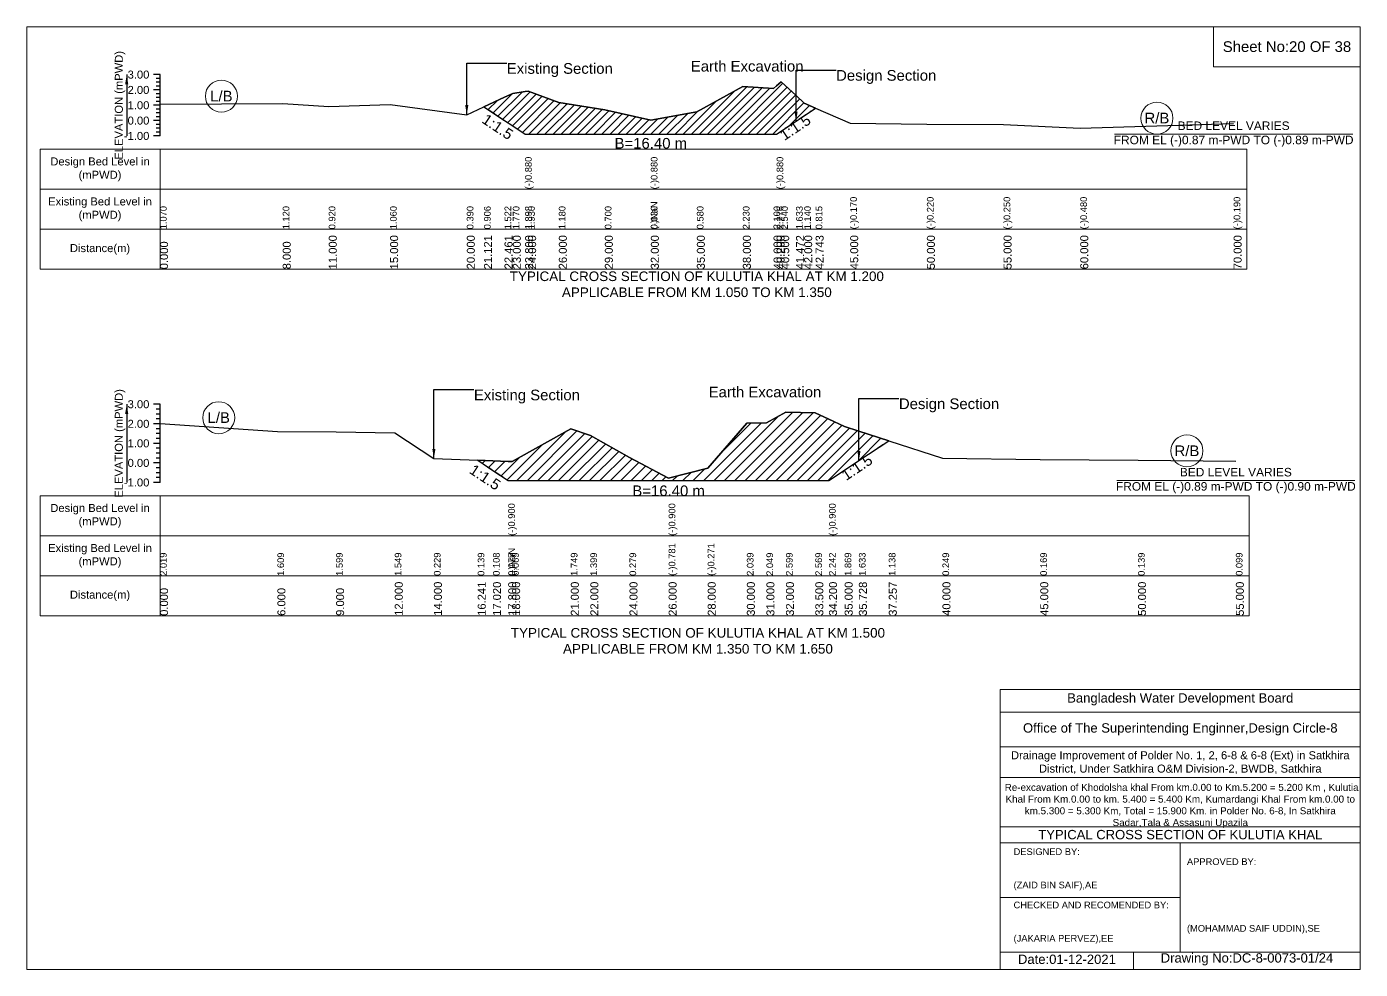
# Model space of a CAD drawing. Header units: inches. Extents: x 93000 to 476000, y -4242 to 0.
# Drawn here: x 290000 to 296000, y -4242 to 0 of the extents above; entities that cross this region are included whole.
import ezdxf

# ---------------------------------------------------------------- set-up
doc = ezdxf.new("R2010")
doc.units = ezdxf.units.IN
doc.header["$LTSCALE"] = 7
doc.header["$MEASUREMENT"] = 0
doc.linetypes.add('DASHED', pattern=[0.75, 0.5, -0.25])
for name, color, linetype, lineweight in [('Cross section Data Border', 7, 'Continuous', 9), ('Cross Section Labels', 7, 'Continuous', 9), ('Design_Bed_Level for Xsection', 7, 'DASHED', 25), ('Existing_Bed_Level for Xsection', 7, 'Continuous', 25), ('Long Section Labels', 7, 'Continuous', 9)]:
    doc.layers.add(name, color=color, linetype=linetype, lineweight=lineweight)
doc.styles.get("Standard").update_dxf_attribs({"font": 'arial.ttf'})
doc.dimstyles.get("Standard").update_dxf_attribs({"dimtxt": 0.18, "dimasz": 0.18, "dimexe": 0.18, "dimexo": 0.0625, "dimgap": 0.09, "dimtad": 0, "dimtih": 1, "dimtoh": 1, "dimdec": 4, "dimzin": 0, "dimdsep": 46, "dimtxsty": 'Standard', "dimcen": 0.09, "dimadec": 0, "dimazin": 0, "dimtfac": 1, "dimtdec": 4, "dimtofl": 0, "dimtmove": 0, "dimatfit": 3, "dimfxl": 1, "dimtolj": 1, "dimtzin": 0, "dimarcsym": 0})

msp = doc.modelspace()

# ---------------------------------------------------------------- hatches: boundary and pattern name
at = {"layer": 'Existing_Bed_Level for Xsection'}
h = msp.add_hatch(dxfattribs=at)
h.set_pattern_fill('ANSI31', color=256, scale=207, style=0)
h.paths.add_polyline_path([(292057.4, -360.4), (292149.8, -422), (292187, -446.8), (292242.2, -483.6), (292256, -483.6), (292394, -483.6), (292601, -483.6), (292808, -483.6), (293015, -483.6), (293222, -483.6), (293360, -483.6), (293373.8, -483.6), (293394.5, -469.8), (293461.5, -425.1), (293498, -400.8), (293549.3, -366.6), (293498, -344.2), (293461.5, -310.2), (293394.5, -247.6), (293373.8, -265.8), (293360, -278), (293222, -269), (293015, -382.9), (292808, -420.8), (292601, -374.6), (292394, -341.5), (292256, -289.7), (292242.2, -291.9), (292187, -300.8), (292149.8, -317.9)])
h = msp.add_hatch(dxfattribs=at)
h.set_pattern_fill('ANSI31', color=256, scale=264, style=0)
h.paths.add_polyline_path([(292029.2, -1951), (292097.8, -1996.7), (292166.4, -2042.5), (292184, -2042.5), (292448, -2042.5), (292536, -2042.5), (292712, -2042.5), (292888, -2042.5), (293064, -2042.5), (293240, -2042.5), (293328, -2042.5), (293416, -2042.5), (293548, -2042.5), (293609.6, -2042.5), (293680, -1995.5), (293744.1, -1952.8), (293878.6, -1863.1), (293744.1, -1819.6), (293680, -1798.8), (293609.6, -1765.9), (293548, -1737.2), (293416, -1734.6), (293328, -1783), (293240, -1783.8), (293064, -1987.1), (292888, -2032), (292712, -1938.7), (292536, -1840.2), (292448, -1809.4), (292184, -1957.2), (292166.4, -1956.5), (292097.8, -1953.8)])

# ---------------------------------------------------------------- linework, layer by layer
at = {"layer": 'Cross section Data Border'}
for points in [[(290000, 0), (296000, 0), (296000, -4242), (290000, -4242)], [(295340, 0), (296000, 0), (296000, -180), (295340, -180)], [(290060, -551.9), (295490, -551.9), (295490, -1091.9), (290060, -1091.9)], [(290060, -2111.3), (295500, -2111.3), (295500, -2651.3), (290060, -2651.3)]]:
    msp.add_lwpolyline(points, close=True, dxfattribs=at)
for points in [[(290600, -551.9), (290600, -1091.9)], [(290060, -731.9), (295490, -731.9)], [(290060, -911.9), (295490, -911.9)], [(290600, -2111.3), (290600, -2651.3)], [(290060, -2291.3), (295500, -2291.3)], [(290060, -2471.3), (295500, -2471.3)], [(294380, -4242), (294380, -2982), (296000, -2982)], [(294380, -3084), (296000, -3084)], [(294380, -3240), (296000, -3240)], [(294380, -3378), (296000, -3378)], [(294380, -3600), (296000, -3600)], [(294380, -3672), (296000, -3672)], [(295190, -3672), (295190, -4164)], [(294380, -3918), (295190, -3918)], [(294380, -4164), (296000, -4164)], [(294980, -4164), (294980, -4242)]]:
    msp.add_lwpolyline(points, dxfattribs=at)
at = {"layer": 'Cross Section Labels'}
for points in [[(294894.2, -483.6), (295965.8, -483.6)], [(294904.2, -2042.5), (295975.8, -2042.5)]]:
    msp.add_lwpolyline(points, dxfattribs=at)
for centre in [(290876, -312.8), (295085, -411.5), (290864, -1759.6), (295220, -1908.8)]:
    msp.add_circle(centre, 72, dxfattribs=at)
at = {"layer": 'Design_Bed_Level for Xsection'}
for points in [[(292057.4, -360.4), (292149.8, -422), (292242.2, -483.6), (292808, -483.6), (293373.8, -483.6), (293461.5, -425.1), (293549.3, -366.6)], [(292029.2, -1951), (292097.8, -1996.7), (292166.4, -2042.5), (292888, -2042.5), (293609.6, -2042.5), (293744.1, -1952.8), (293878.6, -1863.1)]]:
    msp.add_lwpolyline(points, dxfattribs=at)
at = {"layer": 'Existing_Bed_Level for Xsection'}
for points in [[(290600, -215.9), (290570, -215.9)], [(290600, -233.1), (290582, -233.1)], [(290600, -491.9), (290600, -422.9), (290600, -353.9), (290600, -284.9), (290600, -215.9)], [(290600, -284.9), (290570, -284.9)], [(290600, -250.4), (290582, -250.4)], [(290600, -267.6), (290582, -267.6)], [(290600, -349.1), (291152, -345.6), (291359, -359.4), (291635, -349.7), (291980, -396), (292057.4, -360.4), (292149.8, -317.9), (292187, -300.8), (292242.2, -291.9), (292242.2, -291.9), (292256, -289.7), (292394, -341.5), (292601, -374.6), (292808, -420.8), (292808, -420.8), (293015, -382.9), (293222, -269), (293360, -278), (293373.8, -265.8), (293373.8, -265.8), (293394.5, -247.6), (293461.5, -310.2), (293498, -344.2), (293549.3, -366.6), (293705, -434.6), (294050, -438.1), (294395, -440.1), (294740, -456), (295430, -436)], [(290600, -353.9), (290570, -353.9)], [(290600, -302.1), (290582, -302.1)], [(290600, -319.4), (290582, -319.4)], [(290600, -336.6), (290582, -336.6)], [(290600, -371.1), (290582, -371.1)], [(290600, -388.4), (290582, -388.4)], [(290600, -405.6), (290582, -405.6)], [(290600, -422.9), (290570, -422.9)], [(290600, -440.1), (290582, -440.1)], [(290600, -457.4), (290582, -457.4)], [(290600, -474.6), (290582, -474.6)], [(290600, -491.9), (290570, -491.9)], [(290600, -1699.3), (290570, -1699.3)], [(290600, -1721.3), (290582, -1721.3)], [(290600, -2051.3), (290600, -1963.3), (290600, -1875.3), (290600, -1787.3), (290600, -1699.3)], [(290600, -1785.6), (291128, -1821.7), (291392, -1822.6), (291656, -1827), (291832, -1943.1), (292029.2, -1951), (292097.8, -1953.8), (292166.4, -1956.5), (292166.4, -1956.5), (292184, -1957.2), (292448, -1809.4), (292536, -1840.2), (292712, -1938.7), (292888, -2032), (292888, -2032), (293064, -1987.1), (293240, -1783.8), (293328, -1783), (293416, -1734.6), (293548, -1737.2), (293609.6, -1765.9), (293609.6, -1765.9), (293680, -1798.8), (293744.1, -1819.6), (293878.6, -1863.1), (294120, -1941.4), (294560, -1948.4), (295000, -1951), (295440, -1954.6)], [(290600, -1787.3), (290570, -1787.3)], [(290600, -1743.3), (290582, -1743.3)], [(290600, -1765.3), (290582, -1765.3)], [(290600, -1809.3), (290582, -1809.3)], [(290600, -1831.3), (290582, -1831.3)], [(290600, -1853.3), (290582, -1853.3)], [(290600, -1875.3), (290570, -1875.3)], [(290600, -1897.3), (290582, -1897.3)], [(290600, -1919.3), (290582, -1919.3)], [(290600, -1963.3), (290570, -1963.3)], [(290600, -1941.3), (290582, -1941.3)], [(290600, -1985.3), (290582, -1985.3)], [(290600, -2007.3), (290582, -2007.3)], [(290600, -2029.3), (290582, -2029.3)], [(290600, -2051.3), (290570, -2051.3)]]:
    msp.add_lwpolyline(points, dxfattribs=at)
for points in [[(292057.4, -360.4), (292057.4, -360.4), (292149.8, -422), (292187, -446.8), (292242.2, -483.6), (292242.2, -483.6), (292256, -483.6), (292394, -483.6), (292601, -483.6), (292808, -483.6), (292808, -483.6), (293015, -483.6), (293222, -483.6), (293360, -483.6), (293373.8, -483.6), (293373.8, -483.6), (293394.5, -469.8), (293461.5, -425.1), (293498, -400.8), (293549.3, -366.6), (293549.3, -366.6), (293549.3, -366.6), (293498, -344.2), (293461.5, -310.2), (293394.5, -247.6), (293373.8, -265.8), (293373.8, -265.8), (293360, -278), (293222, -269), (293015, -382.9), (292808, -420.8), (292808, -420.8), (292601, -374.6), (292394, -341.5), (292256, -289.7), (292242.2, -291.9), (292242.2, -291.9), (292187, -300.8), (292149.8, -317.9), (292057.4, -360.4)], [(292029.2, -1951), (292029.2, -1951), (292097.8, -1996.7), (292166.4, -2042.5), (292166.4, -2042.5), (292184, -2042.5), (292448, -2042.5), (292536, -2042.5), (292712, -2042.5), (292888, -2042.5), (292888, -2042.5), (293064, -2042.5), (293240, -2042.5), (293328, -2042.5), (293416, -2042.5), (293548, -2042.5), (293609.6, -2042.5), (293609.6, -2042.5), (293680, -1995.5), (293744.1, -1952.8), (293878.6, -1863.1), (293878.6, -1863.1), (293878.6, -1863.1), (293744.1, -1819.6), (293680, -1798.8), (293609.6, -1765.9), (293609.6, -1765.9), (293548, -1737.2), (293416, -1734.6), (293328, -1783), (293240, -1783.8), (293064, -1987.1), (292888, -2032), (292888, -2032), (292712, -1938.7), (292536, -1840.2), (292448, -1809.4), (292184, -1957.2), (292166.4, -1956.5), (292166.4, -1956.5), (292097.8, -1953.8), (292029.2, -1951)]]:
    msp.add_lwpolyline(points, close=True, dxfattribs=at)

# ---------------------------------------------------------------- texts
at = {"layer": 'Cross section Data Border', "attachment_point": 5}
for s, insert, char_height in [('Sheet No:20 OF 38', (295670, -90), 48), ('Bangladesh Water Development Board', (295190, -3027), 42), ('Office of The Superintending Enginner,Design Circle-8', (295190, -3162), 42)]:
    msp.add_mtext(s, dxfattribs=dict(at, insert=insert, char_height=char_height))
at = {"layer": 'Cross section Data Border'}
for s, insert, char_height, width, attachment_point in [('Design Bed Level in (mPWD)', (290330, -641.9), 36, 480, 5), ('Existing Bed Level in (mPWD)', (290330, -821.9), 36, 480, 5), ('Distance(m)', (290330, -1001.9), 36, 480, 5), ('Design Bed Level in (mPWD)', (290330, -2201.3), 36, 480, 5), ('Existing Bed Level in (mPWD)', (290330, -2381.3), 36, 480, 5), ('Distance(m)', (290330, -2561.3), 36, 480, 5), ('Drainage Improvement of Polder No. 1, 2, 6-8 & 6-8 (Ext) in Satkhira District, Under Satkhira O&M Division-2, BWDB, Satkhira', (295190, -3312), 36, 1680, 5), (' Re-excavation of Khodolsha khal From km.0.00 to Km.5.200 = 5.200 Km , Kulutia Khal From Km.0.00 to km. 5.400 = 5.400 Km, Kumardangi Khal From km.0.00 to km.5.300 = 5.300 Km, Total = 15.900 Km. in Polder No. 6-8, In Satkhira Sadar,Tala & Assasuni Upazila', (295190, -3507), 31.6143, 1620, 5), ('TYPICAL CROSS SECTION OF KULUTIA KHAL', (295190, -3636), 42, 1680, 5), ('DESIGNED BY:^J^J^J(ZAID BIN SAIF),AE', (294440, -3792), 30, 840, 4), ('APPROVED BY:^J^J^J^J^J^J(MOHAMMAD SAIF UDDIN),SE', (295220, -3912), 30, 840, 4), ('CHECKED AND RECOMENDED BY:^J^J^J(JAKARIA PERVEZ),EE', (294440, -4032), 30, 840, 4), ('Date:01-12-2021', (294680, -4197), 42, 840, 5), ('Drawing No:DC-8-0073-01/24', (295490, -4197), 42, 1320, 5)]:
    msp.add_mtext(s, dxfattribs=dict(at, insert=insert, char_height=char_height, width=width, attachment_point=attachment_point))
at = {"layer": 'Cross Section Labels'}
for s, insert, char_height, attachment_point in [('Existing Section', (292160, -164.1), 48, 1), ('Earth Excavation', (292988, -153.8), 48, 1), ('Design Section', (293641.5, -195.2), 48, 1), ('L/B', (290876, -312.8), 48, 5), ('R/B', (295085, -411.5), 48, 5), ('BED LEVEL VARIES ^JFROM EL (-)0.87 m-PWD TO (-)0.89 m-PWD', (295430, -483.6), 38.4, 5), ('B=16.40 m', (292808, -500.9), 48, 2), ('TYPICAL CROSS SECTION OF KULUTIA KHAL AT KM 1.200^JAPPLICABLE FROM KM 1.050 TO KM 1.350', (293015, -1159.5), 43.2, 5), ('Earth Excavation', (293068, -1620.1), 48, 1), ('Existing Section', (292012, -1633.3), 48, 1), ('Design Section', (293924.1, -1672.9), 48, 1), ('L/B', (290864, -1759.6), 48, 5), ('R/B', (295220, -1908.8), 48, 5), ('BED LEVEL VARIES ^JFROM EL (-)0.89 m-PWD TO (-)0.90 m-PWD', (295440, -2042.5), 38.4, 5), ('B=16.40 m', (292888, -2064.5), 48, 2), ('TYPICAL CROSS SECTION OF KULUTIA KHAL AT KM 1.500^JAPPLICABLE FROM KM 1.350 TO KM 1.650', (293020, -2764), 43.2, 5)]:
    msp.add_mtext(s, dxfattribs=dict(at, insert=insert, char_height=char_height, attachment_point=attachment_point))
at = {"layer": 'Cross Section Labels', "char_height": 48, "attachment_point": 2}
for insert, rotation in [((292132.5, -430.6), 326.30993), ((293444.3, -433.7), 33.69007), ((292075.8, -2007.7), 326.30993), ((293722.1, -1963.8), 33.69007)]:
    msp.add_mtext('1:1.5', dxfattribs=dict(at, insert=insert, rotation=rotation))
at = {"layer": 'Existing_Bed_Level for Xsection', "char_height": 36, "attachment_point": 5, "rotation": 90}
for insert in [(290420, -353.9), (290420, -1875.3)]:
    msp.add_mtext('ELEVATION (mPWD)', dxfattribs=dict(at, insert=insert))
at = {"layer": 'Existing_Bed_Level for Xsection', "char_height": 36, "attachment_point": 6}
for s, insert in [('3.00', (290552, -215.9)), ('2.00', (290552, -284.9)), ('1.00', (290552, -353.9)), ('0.00', (290552, -422.9)), ('-1.00', (290552, -491.9)), ('3.00', (290552, -1699.3)), ('2.00', (290552, -1787.3)), ('1.00', (290552, -1875.3)), ('0.00', (290552, -1963.3)), ('-1.00', (290552, -2051.3))]:
    msp.add_mtext(s, dxfattribs=dict(at, insert=insert))
at = {"layer": 'Long Section Labels', "attachment_point": 1, "rotation": 90}
for s, insert, char_height in [('(-)0.880', (292242.2, -731.9), 30), ('(-)0.880', (292808, -731.9), 30), ('(-)0.880', (293373.8, -731.9), 30), ('(-)0.170', (293705, -911.9), 30), ('(-)0.220', (294050, -911.9), 30), ('(-)0.250', (294395, -911.9), 30), ('(-)0.480', (294740, -911.9), 30), ('(-)0.190', (295430, -911.9), 30), ('1.070', (290600, -911.9), 30), ('1.120', (291152, -911.9), 30), ('0.920', (291359, -911.9), 30), ('1.060', (291635, -911.9), 30), ('0.390', (291980, -911.9), 30), ('0.906', (292057.4, -911.9), 30), ('1.522', (292149.8, -911.9), 30), ('1.770', (292187, -911.9), 30), ('1.898', (292242.2, -911.9), 30), ('1.898', (292242.2, -911.9), 30), ('1.898', (292242.2, -911.9), 30), ('1.930', (292256, -911.9), 30), ('1.180', (292394, -911.9), 30), ('0.700', (292601, -911.9), 30), ('(-)NaN', (292808, -911.9), 30), ('(-)NaN', (292808, -911.9), 30), ('0.030', (292808, -911.9), 30), ('0.030', (292808, -911.9), 30), ('0.580', (293015, -911.9), 30), ('2.230', (293222, -911.9), 30), ('2.100', (293360, -911.9), 30), ('2.276', (293373.8, -911.9), 30), ('2.276', (293373.8, -911.9), 30), ('2.540', (293394.5, -911.9), 30), ('1.633', (293461.5, -911.9), 30), ('1.140', (293498, -911.9), 30), ('0.815', (293549.3, -911.9), 30), ('11.000', (291359, -1091.9), 36), ('15.000', (291635, -1091.9), 36), ('20.000', (291980, -1091.9), 36), ('21.121', (292057.4, -1091.9), 36), ('22.461', (292149.8, -1091.9), 36), ('23.000', (292187, -1091.9), 36), ('23.800', (292242.2, -1091.9), 36), ('23.800', (292242.2, -1091.9), 36), ('23.800', (292242.2, -1091.9), 36), ('24.000', (292256, -1091.9), 36), ('26.000', (292394, -1091.9), 36), ('29.000', (292601, -1091.9), 36), ('32.000', (292808, -1091.9), 36), ('32.000', (292808, -1091.9), 36), ('32.000', (292808, -1091.9), 36), ('35.000', (293015, -1091.9), 36), ('38.000', (293222, -1091.9), 36), ('40.000', (293360, -1091.9), 36), ('40.200', (293373.8, -1091.9), 36), ('40.200', (293373.8, -1091.9), 36), ('40.200', (293373.8, -1091.9), 36), ('40.500', (293394.5, -1091.9), 36), ('41.472', (293461.5, -1091.9), 36), ('42.000', (293498, -1091.9), 36), ('42.743', (293549.3, -1091.9), 36), ('45.000', (293705, -1091.9), 36), ('50.000', (294050, -1091.9), 36), ('55.000', (294395, -1091.9), 36), ('60.000', (294740, -1091.9), 36), ('70.000', (295430, -1091.9), 36), ('0.000', (290600, -1091.9), 36), ('8.000', (291152, -1091.9), 36), ('(-)0.900', (292166.4, -2291.3), 30), ('(-)0.900', (292888, -2291.3), 30), ('(-)0.900', (293609.6, -2291.3), 30), ('(-)0.781', (292888, -2471.3), 30), ('(-)0.781', (292888, -2471.3), 30), ('(-)0.271', (293064, -2471.3), 30), ('2.019', (290600, -2471.3), 30), ('1.609', (291128, -2471.3), 30), ('1.599', (291392, -2471.3), 30), ('1.549', (291656, -2471.3), 30), ('0.229', (291832, -2471.3), 30), ('0.139', (292029.2, -2471.3), 30), ('0.108', (292097.8, -2471.3), 30), ('(-)NaN', (292166.4, -2471.3), 30), ('(-)NaN', (292166.4, -2471.3), 30), ('(-)NaN', (292166.4, -2471.3), 30), ('0.077', (292166.4, -2471.3), 30), ('0.077', (292166.4, -2471.3), 30), ('0.069', (292184, -2471.3), 30), ('1.749', (292448, -2471.3), 30), ('1.399', (292536, -2471.3), 30), ('0.279', (292712, -2471.3), 30), ('2.039', (293240, -2471.3), 30), ('2.049', (293328, -2471.3), 30), ('2.599', (293416, -2471.3), 30), ('2.569', (293548, -2471.3), 30), ('2.242', (293609.6, -2471.3), 30), ('2.242', (293609.6, -2471.3), 30), ('1.869', (293680, -2471.3), 30), ('1.633', (293744.1, -2471.3), 30), ('1.138', (293878.6, -2471.3), 30), ('0.249', (294120, -2471.3), 30), ('0.169', (294560, -2471.3), 30), ('0.139', (295000, -2471.3), 30), ('0.099', (295440, -2471.3), 30), ('12.000', (291656, -2651.3), 36), ('14.000', (291832, -2651.3), 36), ('16.241', (292029.2, -2651.3), 36), ('17.020', (292097.8, -2651.3), 36), ('17.800', (292166.4, -2651.3), 36), ('17.800', (292166.4, -2651.3), 36), ('17.800', (292166.4, -2651.3), 36), ('18.000', (292184, -2651.3), 36), ('21.000', (292448, -2651.3), 36), ('22.000', (292536, -2651.3), 36), ('24.000', (292712, -2651.3), 36), ('26.000', (292888, -2651.3), 36), ('26.000', (292888, -2651.3), 36), ('26.000', (292888, -2651.3), 36), ('28.000', (293064, -2651.3), 36), ('30.000', (293240, -2651.3), 36), ('31.000', (293328, -2651.3), 36), ('32.000', (293416, -2651.3), 36), ('33.500', (293548, -2651.3), 36), ('34.200', (293609.6, -2651.3), 36), ('34.200', (293609.6, -2651.3), 36), ('34.200', (293609.6, -2651.3), 36), ('35.000', (293680, -2651.3), 36), ('35.728', (293744.1, -2651.3), 36), ('37.257', (293878.6, -2651.3), 36), ('40.000', (294120, -2651.3), 36), ('45.000', (294560, -2651.3), 36), ('50.000', (295000, -2651.3), 36), ('55.000', (295440, -2651.3), 36), ('0.000', (290600, -2651.3), 36), ('6.000', (291128, -2651.3), 36), ('9.000', (291392, -2651.3), 36)]:
    msp.add_mtext(s, dxfattribs=dict(at, insert=insert, char_height=char_height))

# ---------------------------------------------------------------- leaders
at = {"layer": 'Cross Section Labels', "annotation_type": 0, "has_hookline": 1, "hookline_direction": 0}
for points, text_width in [([(291980, -396), (291980, -164.1), (292159.9, -164.1)], 467.2), ([(293461.5, -425.1), (293461.5, -195.2), (293641.5, -195.2)], 441.2), ([(291832, -1943.1), (291832, -1633.3), (292011.9, -1633.3)], 467.2), ([(293744.1, -1952.8), (293744.1, -1672.9), (293924, -1672.9)], 441.2)]:
    msp.add_leader(points, dimstyle='Standard', override={"dimasz": 43.2}, dxfattribs=dict(at, text_width=text_width))
at = {"layer": 'Existing_Bed_Level for Xsection'}
for points in [[(290450, -215.9), (290450, -491.9)], [(290450, -1699.3), (290450, -2051.3)]]:
    msp.add_leader(points, dimstyle='Standard', override={"dimasz": 43.2}, dxfattribs=at)

doc.saveas('drawing.dxf')
